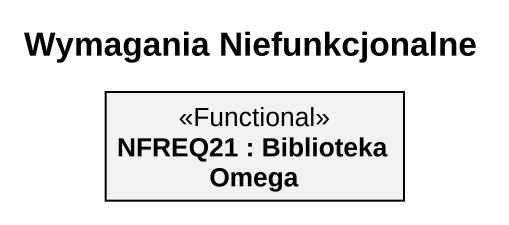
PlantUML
@startuml
title Wymagania Niefunkcjonalne
hide circle
hide empty members
class "NFREQ21 : Biblioteka Omega" as NFREQ21_Biblioteka_Omega <<Functional>>
@enduml
